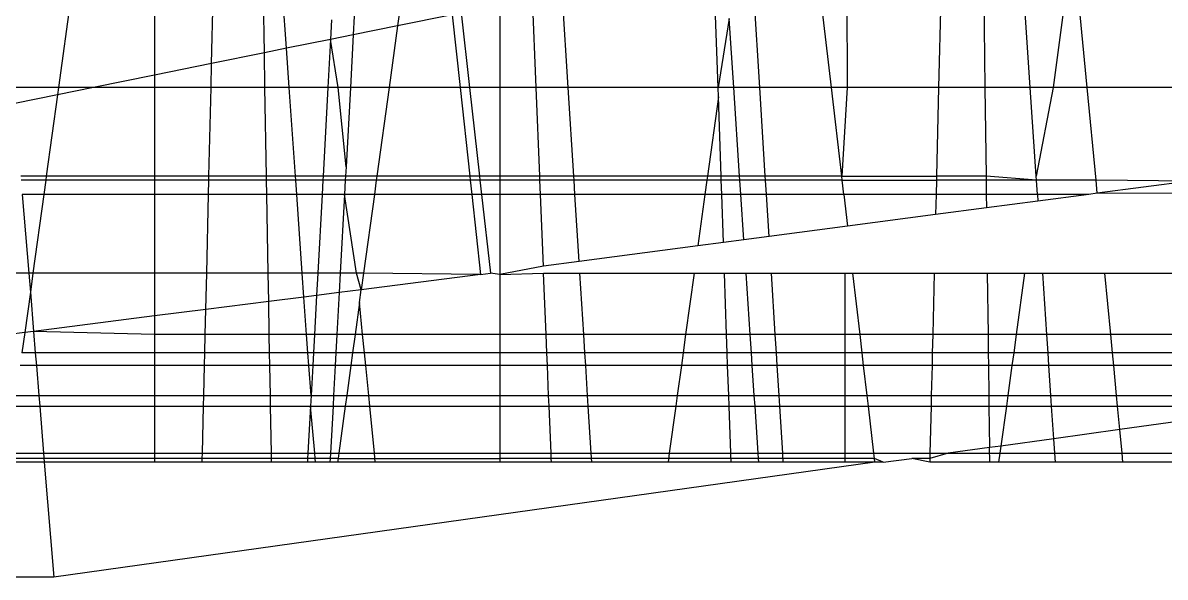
# Model space of a CAD drawing. Extents: x -24961 to 905641, y -154323 to 635957.
# Drawn here: x 437984.27 to 437991.99, y -143408.67 to -143404.93 of the extents above; entities that cross this region are included whole.
import ezdxf

# ---------------------------------------------------------------- set-up
doc = ezdxf.new("R2010")
doc.units = 0
doc.header["$LTSCALE"] = 1000
doc.header["$MEASUREMENT"] = 0

msp = doc.modelspace()

# ---------------------------------------------------------------- linework, layer by layer
for p, q in [((437984.5973, -143404.7378), (437984.5111, -143405.3642)), ((437985.1612, -143404.7378), (437985.1612, -143405.2805)), ((437985.5469, -143405.2021), (437985.5579, -143404.7378)), ((437985.9031, -143405.1298), (437985.8962, -143404.7378)), ((437986.0528, -143405.0994), (437986.0275, -143404.7378)), ((437986.5191, -143404.7378), (437986.5044, -143405.0077)), ((437986.8324, -143404.7378), (437986.8036, -143404.947)), ((437987.7402, -143405.3642), (437987.7145, -143404.7378)), ((437987.9578, -143405.3642), (437987.9184, -143404.7378)), ((437988.9706, -143405.3642), (437988.9489, -143404.7378)), ((437989.2527, -143405.3642), (437989.2132, -143404.7378)), ((437989.7371, -143405.3642), (437989.6642, -143404.7378)), ((437989.8408, -143404.7378), (437989.8429, -143405.3642)), ((437990.4771, -143404.7378), (437990.4622, -143405.3642)), ((437990.7672, -143404.7378), (437990.7751, -143405.3642)), ((437991.0822, -143405.3642), (437991.0403, -143404.7378)), ((437991.3193, -143404.7378), (437991.2358, -143405.3642)), ((437991.4669, -143405.3642), (437991.4072, -143404.7378)), ((437987.2328, -143404.8598), (437987.2898, -143405.3642)), ((437987.4945, -143404.8067), (437987.4945, -143405.3642)), ((437986.3574, -143404.9077), (437986.3502, -143405.039)), ((437987.1722, -143404.8721), (437986.8036, -143404.947)), ((437987.1722, -143404.8721), (437987.2263, -143405.3642)), ((437989.0455, -143404.8976), (437988.9706, -143405.3642)), ((437989.0767, -143405.3642), (437989.0455, -143404.8976)), ((437986.5044, -143405.0077), (437986.3502, -143405.039)), ((437986.5044, -143405.0077), (437986.4849, -143405.3642)), ((437986.8036, -143404.947), (437986.5044, -143405.0077)), ((437986.8036, -143404.947), (437986.7462, -143405.3642)), ((437986.3502, -143405.039), (437986.0528, -143405.0994)), ((437986.3502, -143405.039), (437986.3324, -143405.3642)), ((437986.4026, -143405.3642), (437986.3502, -143405.039)), ((437985.9031, -143405.1298), (437985.5469, -143405.2021)), ((437986.0528, -143405.0994), (437985.9031, -143405.1298)), ((437985.9072, -143405.3642), (437985.9031, -143405.1298)), ((437986.0714, -143405.3642), (437986.0528, -143405.0994)), ((437985.5469, -143405.2021), (437985.1612, -143405.2805)), ((437985.543, -143405.3642), (437985.5469, -143405.2021)), ((437985.1612, -143405.2805), (437984.7488, -143405.3642)), ((437985.1612, -143405.2805), (437985.1612, -143405.3642)), ((437984.5111, -143405.3642), (437984.2074, -143405.3642)), ((437984.5111, -143405.3642), (437984.5043, -143405.4138)), ((437984.7488, -143405.3642), (437984.5043, -143405.4138)), ((437984.7488, -143405.3642), (437984.5111, -143405.3642)), ((437985.1612, -143405.3642), (437984.7488, -143405.3642)), ((437985.1612, -143405.3642), (437985.1612, -143405.9635)), ((437985.543, -143405.3642), (437985.1612, -143405.3642)), ((437985.5288, -143405.9635), (437985.543, -143405.3642)), ((437985.9072, -143405.3642), (437985.543, -143405.3642)), ((437985.9178, -143405.9635), (437985.9072, -143405.3642)), ((437986.0714, -143405.3642), (437985.9072, -143405.3642)), ((437986.1134, -143405.9635), (437986.0714, -143405.3642)), ((437986.3324, -143405.3642), (437986.0714, -143405.3642)), ((437986.3324, -143405.3642), (437986.2997, -143405.9635)), ((437986.4026, -143405.3642), (437986.3324, -143405.3642)), ((437986.4556, -143405.9004), (437986.4026, -143405.3642)), ((437986.4849, -143405.3642), (437986.4026, -143405.3642)), ((437986.4849, -143405.3642), (437986.4556, -143405.9004)), ((437986.7462, -143405.3642), (437986.4849, -143405.3642)), ((437986.7462, -143405.3642), (437986.6638, -143405.9635)), ((437987.2263, -143405.3642), (437986.7462, -143405.3642)), ((437987.2263, -143405.3642), (437987.2922, -143405.9635)), ((437987.2898, -143405.3642), (437987.2263, -143405.3642)), ((437987.2898, -143405.3642), (437987.3575, -143405.9635)), ((437987.4945, -143405.3642), (437987.2898, -143405.3642)), ((437987.4945, -143405.3642), (437987.4945, -143405.9635)), ((437987.7402, -143405.3642), (437987.4945, -143405.3642)), ((437987.7648, -143405.9635), (437987.7402, -143405.3642)), ((437987.9578, -143405.3642), (437987.7402, -143405.3642)), ((437987.9956, -143405.9635), (437987.9578, -143405.3642)), ((437988.9706, -143405.3642), (437987.9578, -143405.3642)), ((437988.9728, -143405.4265), (437988.9706, -143405.3642)), ((437989.0767, -143405.3642), (437988.9706, -143405.3642)), ((437989.1168, -143405.9635), (437989.0767, -143405.3642)), ((437989.2527, -143405.3642), (437989.0767, -143405.3642)), ((437989.2904, -143405.9635), (437989.2527, -143405.3642)), ((437989.7371, -143405.3642), (437989.2527, -143405.3642)), ((437989.8067, -143405.9635), (437989.7371, -143405.3642)), ((437989.8429, -143405.3642), (437989.7371, -143405.3642)), ((437989.8429, -143405.3642), (437989.8067, -143405.9635)), ((437990.4622, -143405.3642), (437989.8429, -143405.3642)), ((437990.4622, -143405.3642), (437990.448, -143405.9635)), ((437990.7751, -143405.3642), (437990.4622, -143405.3642)), ((437990.7751, -143405.3642), (437990.7828, -143405.9635)), ((437991.0822, -143405.3642), (437990.7751, -143405.3642)), ((437991.1223, -143405.9635), (437991.0822, -143405.3642)), ((437991.2358, -143405.3642), (437991.0822, -143405.3642)), ((437991.2358, -143405.3642), (437991.1223, -143405.9635)), ((437991.4669, -143405.3642), (437991.2358, -143405.3642)), ((437992.1611, -143405.3642), (437991.4669, -143405.3642)), ((437991.5266, -143405.9906), (437991.4669, -143405.3642)), ((437984.5043, -143405.4138), (437984.2163, -143405.4723)), ((437984.5043, -143405.4138), (437984.4287, -143405.9635)), ((437988.9728, -143405.4265), (437988.8989, -143405.9635)), ((437988.9914, -143405.9635), (437988.9728, -143405.4265)), ((437986.4556, -143405.9004), (437986.4522, -143405.9635)), ((437984.4287, -143405.9635), (437984.2566, -143405.9635)), ((437984.425, -143405.9906), (437984.2588, -143405.9906)), ((437984.425, -143405.9906), (437984.4118, -143406.0861)), ((437984.4287, -143405.9635), (437984.425, -143405.9906)), ((437985.1612, -143405.9906), (437984.425, -143405.9906)), ((437985.1612, -143405.9635), (437984.4287, -143405.9635)), ((437985.1612, -143405.9635), (437985.1612, -143405.9906)), ((437985.5288, -143405.9635), (437985.1612, -143405.9635)), ((437985.1612, -143405.9906), (437985.1612, -143406.0861)), ((437985.5281, -143405.9906), (437985.1612, -143405.9906)), ((437985.5259, -143406.0861), (437985.5281, -143405.9906)), ((437985.5281, -143405.9906), (437985.5288, -143405.9635)), ((437985.9183, -143405.9906), (437985.5281, -143405.9906)), ((437985.9178, -143405.9635), (437985.5288, -143405.9635)), ((437985.9183, -143405.9906), (437985.9178, -143405.9635)), ((437986.1134, -143405.9635), (437985.9178, -143405.9635)), ((437985.92, -143406.0861), (437985.9183, -143405.9906)), ((437986.1153, -143405.9906), (437985.9183, -143405.9906)), ((437986.1153, -143405.9906), (437986.1134, -143405.9635)), ((437986.2997, -143405.9635), (437986.1134, -143405.9635)), ((437986.122, -143406.0861), (437986.1153, -143405.9906)), ((437986.2983, -143405.9906), (437986.1153, -143405.9906)), ((437986.2983, -143405.9906), (437986.293, -143406.0861)), ((437986.2997, -143405.9635), (437986.2983, -143405.9906)), ((437986.4507, -143405.9906), (437986.2983, -143405.9906)), ((437986.4522, -143405.9635), (437986.2997, -143405.9635)), ((437986.4507, -143405.9906), (437986.4455, -143406.0861)), ((437986.4522, -143405.9635), (437986.4507, -143405.9906)), ((437986.6601, -143405.9906), (437986.4507, -143405.9906)), ((437986.6638, -143405.9635), (437986.4522, -143405.9635)), ((437986.6601, -143405.9906), (437986.6469, -143406.0861)), ((437986.6638, -143405.9635), (437986.6601, -143405.9906)), ((437987.2952, -143405.9906), (437986.6601, -143405.9906)), ((437987.2922, -143405.9635), (437986.6638, -143405.9635)), ((437987.2922, -143405.9635), (437987.2952, -143405.9906)), ((437987.3575, -143405.9635), (437987.2922, -143405.9635)), ((437987.2952, -143405.9906), (437987.3057, -143406.0861)), ((437987.3606, -143405.9906), (437987.2952, -143405.9906)), ((437987.3575, -143405.9635), (437987.3606, -143405.9906)), ((437987.4945, -143405.9635), (437987.3575, -143405.9635)), ((437987.3606, -143405.9906), (437987.3714, -143406.0861)), ((437987.4945, -143405.9906), (437987.3606, -143405.9906)), ((437987.4945, -143405.9635), (437987.4945, -143405.9906)), ((437987.7648, -143405.9635), (437987.4945, -143405.9635)), ((437987.4945, -143405.9906), (437987.4945, -143406.0861)), ((437987.7659, -143405.9906), (437987.4945, -143405.9906)), ((437987.7659, -143405.9906), (437987.7648, -143405.9635)), ((437987.9956, -143405.9635), (437987.7648, -143405.9635)), ((437987.7698, -143406.0861), (437987.7659, -143405.9906)), ((437987.9973, -143405.9906), (437987.7659, -143405.9906)), ((437987.9973, -143405.9906), (437987.9956, -143405.9635)), ((437988.8989, -143405.9635), (437987.9956, -143405.9635)), ((437988.0033, -143406.0861), (437987.9973, -143405.9906)), ((437988.8952, -143405.9906), (437987.9973, -143405.9906)), ((437988.8952, -143405.9906), (437988.882, -143406.0861)), ((437988.8989, -143405.9635), (437988.8952, -143405.9906)), ((437988.9923, -143405.9906), (437988.8952, -143405.9906)), ((437988.9914, -143405.9635), (437988.8989, -143405.9635)), ((437988.9923, -143405.9906), (437988.9914, -143405.9635)), ((437989.1168, -143405.9635), (437988.9914, -143405.9635)), ((437988.9956, -143406.0861), (437988.9923, -143405.9906)), ((437989.1186, -143405.9906), (437988.9923, -143405.9906)), ((437989.1186, -143405.9906), (437989.1168, -143405.9635)), ((437989.2904, -143405.9635), (437989.1168, -143405.9635)), ((437989.125, -143406.0861), (437989.1186, -143405.9906)), ((437989.2921, -143405.9906), (437989.1186, -143405.9906)), ((437989.2921, -143405.9906), (437989.2904, -143405.9635)), ((437989.8067, -143405.9635), (437989.2904, -143405.9635)), ((437989.2981, -143406.0861), (437989.2921, -143405.9906)), ((437989.8099, -143405.9906), (437989.2921, -143405.9906)), ((437989.8099, -143405.9906), (437989.8067, -143405.9635)), ((437989.8067, -143405.9635), (437990.448, -143405.9635)), ((437989.821, -143406.0861), (437989.8099, -143405.9906)), ((437989.8099, -143405.9906), (437990.4473, -143405.9906)), ((437990.4473, -143405.9906), (437990.4451, -143406.0861)), ((437990.448, -143405.9635), (437990.4473, -143405.9906)), ((437990.7831, -143405.9906), (437990.4473, -143405.9906)), ((437990.7828, -143405.9635), (437990.448, -143405.9635)), ((437990.7828, -143405.9635), (437990.7831, -143405.9906)), ((437991.1241, -143405.9906), (437990.7828, -143405.9635)), ((437990.7831, -143405.9906), (437990.7843, -143406.0861)), ((437991.1241, -143405.9906), (437990.7831, -143405.9906)), ((437991.1241, -143405.9906), (437991.1223, -143405.9635)), ((437991.1305, -143406.0861), (437991.1241, -143405.9906)), ((437991.5266, -143405.9906), (437991.1241, -143405.9906)), ((437991.535, -143406.0787), (437991.5266, -143405.9906)), ((437992.1611, -143405.9963), (437991.5266, -143405.9906)), ((437992.1611, -143405.9963), (437991.535, -143406.0787)), ((437984.2666, -143406.0861), (437984.3103, -143406.6186)), ((437984.4118, -143406.0861), (437984.2666, -143406.0861)), ((437984.4118, -143406.0861), (437984.3386, -143406.6186)), ((437985.1612, -143406.0861), (437984.4118, -143406.0861)), ((437985.1612, -143406.0861), (437985.1612, -143406.6188)), ((437985.5259, -143406.0861), (437985.1612, -143406.0861)), ((437985.5132, -143406.6189), (437985.5259, -143406.0861)), ((437985.92, -143406.0861), (437985.5259, -143406.0861)), ((437985.9294, -143406.619), (437985.92, -143406.0861)), ((437986.122, -143406.0861), (437985.92, -143406.0861)), ((437986.1593, -143406.619), (437986.122, -143406.0861)), ((437986.293, -143406.0861), (437986.122, -143406.0861)), ((437986.293, -143406.0861), (437986.264, -143406.619)), ((437986.4455, -143406.0861), (437986.293, -143406.0861)), ((437986.4455, -143406.0861), (437986.4164, -143406.6191)), ((437986.5268, -143406.6191), (437986.4455, -143406.0861)), ((437986.6469, -143406.0861), (437986.4455, -143406.0861)), ((437986.6469, -143406.0861), (437986.5736, -143406.6191)), ((437987.3057, -143406.0861), (437986.6469, -143406.0861)), ((437987.3057, -143406.0861), (437987.3653, -143406.6279)), ((437987.3714, -143406.0861), (437987.3057, -143406.0861)), ((437987.3714, -143406.0861), (437987.4316, -143406.6193)), ((437987.4945, -143406.0861), (437987.3714, -143406.0861)), ((437987.4945, -143406.0861), (437987.4945, -143406.6279)), ((437987.7698, -143406.0861), (437987.4945, -143406.0861)), ((437987.7897, -143406.5721), (437987.7698, -143406.0861)), ((437988.0033, -143406.0861), (437987.7698, -143406.0861)), ((437988.0319, -143406.5402), (437988.0033, -143406.0861)), ((437988.882, -143406.0861), (437988.0033, -143406.0861)), ((437988.882, -143406.0861), (437988.8341, -143406.4346)), ((437988.9956, -143406.0861), (437988.882, -143406.0861)), ((437989.0069, -143406.4118), (437988.9956, -143406.0861)), ((437989.125, -143406.0861), (437988.9956, -143406.0861)), ((437989.1456, -143406.3935), (437989.125, -143406.0861)), ((437989.2981, -143406.0861), (437989.125, -143406.0861)), ((437989.3161, -143406.3711), (437989.2981, -143406.0861)), ((437989.821, -143406.0861), (437989.2981, -143406.0861)), ((437989.821, -143406.0861), (437989.846, -143406.3012)), ((437990.4451, -143406.0861), (437989.821, -143406.0861)), ((437990.4451, -143406.0861), (437990.4418, -143406.2228)), ((437990.7843, -143406.0861), (437990.4451, -143406.0861)), ((437990.7843, -143406.0861), (437990.7855, -143406.1775)), ((437991.1305, -143406.0861), (437990.7843, -143406.0861)), ((437991.1305, -143406.0861), (437991.1335, -143406.1316)), ((437991.4789, -143406.0861), (437991.1305, -143406.0861)), ((437991.4789, -143406.0861), (437991.1335, -143406.1316)), ((437991.535, -143406.0787), (437991.4789, -143406.0861)), ((437995.339, -143406.0861), (437991.535, -143406.0787)), ((437990.7855, -143406.1775), (437990.4418, -143406.2228)), ((437991.1335, -143406.1316), (437990.7855, -143406.1775)), ((437990.4418, -143406.2228), (437989.846, -143406.3012)), ((437989.846, -143406.3012), (437989.3161, -143406.3711)), ((437989.1456, -143406.3935), (437989.0069, -143406.4118)), ((437989.3161, -143406.3711), (437989.1456, -143406.3935)), ((437988.8341, -143406.4346), (437988.0319, -143406.5402)), ((437989.0069, -143406.4118), (437988.8341, -143406.4346)), ((437988.0319, -143406.5402), (437987.7897, -143406.5721)), ((437984.3103, -143406.6186), (437983.7877, -143406.6185)), ((437984.3103, -143406.6186), (437984.3209, -143406.7474)), ((437984.3386, -143406.6186), (437984.3103, -143406.6186)), ((437984.3386, -143406.6186), (437984.3209, -143406.7474)), ((437985.1612, -143406.6188), (437984.3386, -143406.6186)), ((437985.1612, -143406.6188), (437985.1612, -143406.9078)), ((437985.5132, -143406.6189), (437985.1612, -143406.6188)), ((437985.5074, -143406.8638), (437985.5132, -143406.6189)), ((437985.9294, -143406.619), (437985.5132, -143406.6189)), ((437985.9328, -143406.8098), (437985.9294, -143406.619)), ((437986.1593, -143406.619), (437985.9294, -143406.619)), ((437986.1706, -143406.7796), (437986.1593, -143406.619)), ((437986.264, -143406.619), (437986.1593, -143406.619)), ((437986.264, -143406.619), (437986.2558, -143406.7688)), ((437986.4164, -143406.6191), (437986.264, -143406.619)), ((437986.4164, -143406.6191), (437986.4093, -143406.7493)), ((437986.5268, -143406.6191), (437986.4164, -143406.6191)), ((437986.5583, -143406.7304), (437986.5268, -143406.6191)), ((437986.5736, -143406.6191), (437986.5268, -143406.6191)), ((437986.5736, -143406.6191), (437986.5583, -143406.7304)), ((437987.3653, -143406.6279), (437986.5583, -143406.7304)), ((437987.3653, -143406.6279), (437986.5736, -143406.6191)), ((437987.3653, -143406.6279), (437987.4316, -143406.6193)), ((437987.4945, -143406.6279), (437987.4316, -143406.6193)), ((437987.7897, -143406.5721), (437987.4945, -143406.6279)), ((437987.4945, -143406.6279), (437987.7917, -143406.6193)), ((437987.4945, -143406.6279), (437987.4945, -143407.0325)), ((437987.8086, -143407.0325), (437987.7917, -143406.6193)), ((437987.7917, -143406.6193), (437988.0369, -143406.6193)), ((437988.0629, -143407.0325), (437988.0369, -143406.6193)), ((437988.0369, -143406.6193), (437988.8087, -143406.6193)), ((437988.8087, -143406.6193), (437988.7518, -143407.0325)), ((437988.8087, -143406.6193), (437989.0141, -143406.6193)), ((437989.0284, -143407.0325), (437989.0141, -143406.6193)), ((437989.0141, -143406.6193), (437989.1607, -143406.6193)), ((437989.1884, -143407.0325), (437989.1607, -143406.6193)), ((437989.1607, -143406.6193), (437989.3317, -143406.6193)), ((437989.3577, -143407.0325), (437989.3317, -143406.6193)), ((437989.3317, -143406.6193), (437989.8278, -143406.6193)), ((437989.8278, -143406.6193), (437989.8278, -143407.0325)), ((437989.8278, -143406.6193), (437989.883, -143406.6193)), ((437989.931, -143407.0325), (437989.883, -143406.6193)), ((437989.883, -143406.6193), (437990.4324, -143406.6193)), ((437990.4324, -143406.6193), (437990.4226, -143407.0325)), ((437990.4324, -143406.6193), (437990.7911, -143406.6193)), ((437990.7911, -143406.6193), (437990.7964, -143407.0325)), ((437990.7911, -143406.6193), (437991.0438, -143406.6193)), ((437991.0438, -143406.6193), (437990.9869, -143407.0325)), ((437991.0438, -143406.6193), (437991.1661, -143406.6193)), ((437991.1938, -143407.0325), (437991.1661, -143406.6193)), ((437991.1661, -143406.6193), (437991.5865, -143406.6193)), ((437991.6259, -143407.0325), (437991.5865, -143406.6193)), ((437991.5865, -143406.6193), (437992.1611, -143406.6193)), ((437984.3209, -143406.7474), (437984.2835, -143407.0192)), ((437984.3209, -143406.7474), (437984.3425, -143407.0117)), ((437986.1706, -143406.7796), (437985.9328, -143406.8098)), ((437986.2558, -143406.7688), (437986.1706, -143406.7796)), ((437986.1883, -143407.0325), (437986.1706, -143406.7796)), ((437986.2558, -143406.7688), (437986.2414, -143407.0325)), ((437986.4093, -143406.7493), (437986.2558, -143406.7688)), ((437986.4093, -143406.7493), (437986.3938, -143407.0325)), ((437986.5583, -143406.7304), (437986.4093, -143406.7493)), ((437986.5464, -143406.817), (437986.5583, -143406.7304)), ((437985.5074, -143406.8638), (437985.1612, -143406.9078)), ((437985.5034, -143407.0325), (437985.5074, -143406.8638)), ((437985.9328, -143406.8098), (437985.5074, -143406.8638)), ((437985.9367, -143407.0325), (437985.9328, -143406.8098)), ((437986.5464, -143406.817), (437986.5167, -143407.0325)), ((437986.5677, -143407.0325), (437986.5464, -143406.817)), ((437985.1612, -143406.9078), (437984.3425, -143407.0117)), ((437985.1612, -143406.9078), (437985.1612, -143407.0325)), ((437984.2835, -143407.0192), (437984.1788, -143407.0325)), ((437984.2835, -143407.0192), (437984.2644, -143407.1578)), ((437984.3425, -143407.0117), (437984.2835, -143407.0192)), ((437984.3425, -143407.0117), (437984.3545, -143407.1578)), ((437985.1612, -143407.0325), (437984.3425, -143407.0117)), ((437985.1612, -143407.0325), (437985.1612, -143407.1578)), ((437985.5034, -143407.0325), (437985.1612, -143407.0325)), ((437985.5004, -143407.1578), (437985.5034, -143407.0325)), ((437985.9367, -143407.0325), (437985.5034, -143407.0325)), ((437985.9389, -143407.1578), (437985.9367, -143407.0325)), ((437986.1883, -143407.0325), (437985.9367, -143407.0325)), ((437986.1971, -143407.1578), (437986.1883, -143407.0325)), ((437986.2414, -143407.0325), (437986.1883, -143407.0325)), ((437986.2414, -143407.0325), (437986.2346, -143407.1578)), ((437986.3938, -143407.0325), (437986.2414, -143407.0325)), ((437986.3938, -143407.0325), (437986.387, -143407.1578)), ((437986.5167, -143407.0325), (437986.3938, -143407.0325)), ((437986.5167, -143407.0325), (437986.4995, -143407.1578)), ((437986.5677, -143407.0325), (437986.5167, -143407.0325)), ((437986.5801, -143407.1578), (437986.5677, -143407.0325)), ((437987.4945, -143407.0325), (437986.5677, -143407.0325)), ((437987.4945, -143407.0325), (437987.4945, -143407.1578)), ((437987.8086, -143407.0325), (437987.4945, -143407.0325)), ((437987.8138, -143407.1578), (437987.8086, -143407.0325)), ((437988.0629, -143407.0325), (437987.8086, -143407.0325)), ((437988.0708, -143407.1578), (437988.0629, -143407.0325)), ((437988.7518, -143407.0325), (437988.0629, -143407.0325)), ((437988.7518, -143407.0325), (437988.7346, -143407.1578)), ((437989.0284, -143407.0325), (437988.7518, -143407.0325)), ((437989.0328, -143407.1578), (437989.0284, -143407.0325)), ((437989.1884, -143407.0325), (437989.0284, -143407.0325)), ((437989.1967, -143407.1578), (437989.1884, -143407.0325)), ((437989.3577, -143407.0325), (437989.1884, -143407.0325)), ((437989.3656, -143407.1578), (437989.3577, -143407.0325)), ((437989.8278, -143407.0325), (437989.3577, -143407.0325)), ((437989.8278, -143407.0325), (437989.8278, -143407.1578)), ((437989.931, -143407.0325), (437989.8278, -143407.0325)), ((437989.9456, -143407.1578), (437989.931, -143407.0325)), ((437990.4226, -143407.0325), (437989.931, -143407.0325)), ((437990.4226, -143407.0325), (437990.4196, -143407.1578)), ((437990.7964, -143407.0325), (437990.4226, -143407.0325)), ((437990.7964, -143407.0325), (437990.798, -143407.1578)), ((437990.9869, -143407.0325), (437990.7964, -143407.0325)), ((437990.9869, -143407.0325), (437990.9697, -143407.1578)), ((437991.1938, -143407.0325), (437990.9869, -143407.0325)), ((437991.2022, -143407.1578), (437991.1938, -143407.0325)), ((437991.6259, -143407.0325), (437991.1938, -143407.0325)), ((437991.6378, -143407.1578), (437991.6259, -143407.0325)), ((437992.1611, -143407.0325), (437991.6259, -143407.0325)), ((437984.3545, -143407.1578), (437984.2644, -143407.1578)), ((437984.3545, -143407.1578), (437984.3615, -143407.2428)), ((437985.1612, -143407.1578), (437984.3545, -143407.1578)), ((437985.1612, -143407.1578), (437985.1612, -143407.2427)), ((437985.5004, -143407.1578), (437985.1612, -143407.1578)), ((437985.4984, -143407.2427), (437985.5004, -143407.1578)), ((437985.9389, -143407.1578), (437985.5004, -143407.1578)), ((437985.9404, -143407.2427), (437985.9389, -143407.1578)), ((437986.1971, -143407.1578), (437985.9389, -143407.1578)), ((437986.2031, -143407.2427), (437986.1971, -143407.1578)), ((437986.2346, -143407.1578), (437986.1971, -143407.1578)), ((437986.2346, -143407.1578), (437986.2299, -143407.2427)), ((437986.387, -143407.1578), (437986.2346, -143407.1578)), ((437986.387, -143407.1578), (437986.3824, -143407.2426)), ((437986.4995, -143407.1578), (437986.387, -143407.1578)), ((437986.4995, -143407.1578), (437986.4878, -143407.2426)), ((437986.5801, -143407.1578), (437986.4995, -143407.1578)), ((437986.5885, -143407.2426), (437986.5801, -143407.1578)), ((437987.4945, -143407.1578), (437986.5801, -143407.1578)), ((437987.4945, -143407.1578), (437987.4945, -143407.2426)), ((437987.8138, -143407.1578), (437987.4945, -143407.1578)), ((437987.8172, -143407.2425), (437987.8138, -143407.1578)), ((437988.0708, -143407.1578), (437987.8138, -143407.1578)), ((437988.0761, -143407.2425), (437988.0708, -143407.1578)), ((437988.7346, -143407.1578), (437988.0708, -143407.1578)), ((437988.7346, -143407.1578), (437988.7229, -143407.2425)), ((437989.0328, -143407.1578), (437988.7346, -143407.1578)), ((437989.0357, -143407.2424), (437989.0328, -143407.1578)), ((437989.1967, -143407.1578), (437989.0328, -143407.1578)), ((437989.2024, -143407.2424), (437989.1967, -143407.1578)), ((437989.3656, -143407.1578), (437989.1967, -143407.1578)), ((437989.371, -143407.2424), (437989.3656, -143407.1578)), ((437989.8278, -143407.1578), (437989.3656, -143407.1578)), ((437989.8278, -143407.1578), (437989.8278, -143407.2424)), ((437989.9456, -143407.1578), (437989.8278, -143407.1578)), ((437989.9554, -143407.2424), (437989.9456, -143407.1578)), ((437990.4196, -143407.1578), (437989.9456, -143407.1578)), ((437990.4196, -143407.1578), (437990.4176, -143407.2423)), ((437990.798, -143407.1578), (437990.4196, -143407.1578)), ((437990.798, -143407.1578), (437990.799, -143407.2423)), ((437990.9697, -143407.1578), (437990.798, -143407.1578)), ((437990.9697, -143407.1578), (437990.9581, -143407.2423)), ((437991.2022, -143407.1578), (437990.9697, -143407.1578)), ((437991.2078, -143407.2423), (437991.2022, -143407.1578)), ((437991.6378, -143407.1578), (437991.2022, -143407.1578)), ((437991.6459, -143407.2422), (437991.6378, -143407.1578)), ((437992.1611, -143407.1578), (437991.6378, -143407.1578)), ((437984.3615, -143407.2428), (437984.2527, -143407.2428)), ((437985.1612, -143407.2427), (437984.3615, -143407.2428)), ((437984.3615, -143407.2428), (437984.378, -143407.4443)), ((437985.1612, -143407.2427), (437985.1612, -143407.4443)), ((437985.4984, -143407.2427), (437985.1612, -143407.2427)), ((437985.4936, -143407.4443), (437985.4984, -143407.2427)), ((437985.9404, -143407.2427), (437985.4984, -143407.2427)), ((437985.944, -143407.4443), (437985.9404, -143407.2427)), ((437986.2031, -143407.2427), (437985.9404, -143407.2427)), ((437986.2189, -143407.4443), (437986.2031, -143407.2427)), ((437986.2299, -143407.2427), (437986.2031, -143407.2427)), ((437986.2299, -143407.2427), (437986.2189, -143407.4443)), ((437986.3824, -143407.2426), (437986.2299, -143407.2427)), ((437986.3824, -143407.2426), (437986.3714, -143407.4443)), ((437986.4878, -143407.2426), (437986.3824, -143407.2426)), ((437986.4878, -143407.2426), (437986.4601, -143407.4443)), ((437986.5885, -143407.2426), (437986.4878, -143407.2426)), ((437986.6085, -143407.4443), (437986.5885, -143407.2426)), ((437987.4945, -143407.2426), (437986.5885, -143407.2426)), ((437987.8172, -143407.2425), (437987.4945, -143407.2426)), ((437987.4945, -143407.2426), (437987.4945, -143407.4443)), ((437987.8255, -143407.4443), (437987.8172, -143407.2425)), ((437988.0761, -143407.2425), (437987.8172, -143407.2425)), ((437988.0888, -143407.4443), (437988.0761, -143407.2425)), ((437988.7229, -143407.2425), (437988.0761, -143407.2425)), ((437988.7229, -143407.2425), (437988.6952, -143407.4443)), ((437989.0357, -143407.2424), (437988.7229, -143407.2425)), ((437989.0427, -143407.4443), (437989.0357, -143407.2424)), ((437989.2024, -143407.2424), (437989.0357, -143407.2424)), ((437989.2159, -143407.4443), (437989.2024, -143407.2424)), ((437989.371, -143407.2424), (437989.2024, -143407.2424)), ((437989.3837, -143407.4443), (437989.371, -143407.2424)), ((437989.8278, -143407.2424), (437989.371, -143407.2424)), ((437989.8278, -143407.2424), (437989.8278, -143407.4443)), ((437989.9554, -143407.2424), (437989.8278, -143407.2424)), ((437990.4176, -143407.2423), (437989.9554, -143407.2424)), ((437989.9789, -143407.4443), (437989.9554, -143407.2424)), ((437990.4176, -143407.2423), (437990.4128, -143407.4443)), ((437990.799, -143407.2423), (437990.4176, -143407.2423)), ((437990.799, -143407.2423), (437990.8016, -143407.4443)), ((437990.9581, -143407.2423), (437990.799, -143407.2423)), ((437990.9581, -143407.2423), (437990.9303, -143407.4443)), ((437991.2078, -143407.2423), (437990.9581, -143407.2423)), ((437991.6459, -143407.2422), (437991.2078, -143407.2423)), ((437991.2213, -143407.4443), (437991.2078, -143407.2423)), ((437991.6651, -143407.4443), (437991.6459, -143407.2422)), ((437992.1611, -143407.2422), (437991.6459, -143407.2422)), ((437984.225, -143407.4443), (437984.378, -143407.4443)), ((437984.378, -143407.4443), (437984.384, -143407.5173)), ((437984.378, -143407.4443), (437985.1612, -143407.4443)), ((437985.1612, -143407.4443), (437985.1612, -143407.5173)), ((437985.1612, -143407.4443), (437985.4936, -143407.4443)), ((437985.4919, -143407.5173), (437985.4936, -143407.4443)), ((437985.4936, -143407.4443), (437985.944, -143407.4443)), ((437985.9453, -143407.5173), (437985.944, -143407.4443)), ((437985.944, -143407.4443), (437986.2189, -143407.4443)), ((437986.2189, -143407.4443), (437986.2149, -143407.5173)), ((437986.2189, -143407.4443), (437986.3714, -143407.4443)), ((437986.3714, -143407.4443), (437986.3674, -143407.5173)), ((437986.3714, -143407.4443), (437986.4601, -143407.4443)), ((437986.4601, -143407.4443), (437986.45, -143407.5173)), ((437986.4601, -143407.4443), (437986.6085, -143407.4443)), ((437986.6157, -143407.5173), (437986.6085, -143407.4443)), ((437986.6085, -143407.4443), (437987.4945, -143407.4443)), ((437987.4945, -143407.4443), (437987.4945, -143407.5173)), ((437987.4945, -143407.4443), (437987.8255, -143407.4443)), ((437987.8285, -143407.5173), (437987.8255, -143407.4443)), ((437987.8255, -143407.4443), (437988.0888, -143407.4443)), ((437988.0934, -143407.5173), (437988.0888, -143407.4443)), ((437988.0888, -143407.4443), (437988.6952, -143407.4443)), ((437988.6952, -143407.4443), (437988.6851, -143407.5173)), ((437988.6952, -143407.4443), (437989.0427, -143407.4443)), ((437989.0452, -143407.5173), (437989.0427, -143407.4443)), ((437989.0427, -143407.4443), (437989.2159, -143407.4443)), ((437989.2208, -143407.5173), (437989.2159, -143407.4443)), ((437989.2159, -143407.4443), (437989.3837, -143407.4443)), ((437989.3883, -143407.5173), (437989.3837, -143407.4443)), ((437989.3837, -143407.4443), (437989.8278, -143407.4443)), ((437989.8278, -143407.4443), (437989.8278, -143407.5173)), ((437989.8278, -143407.4443), (437989.9789, -143407.4443)), ((437989.9874, -143407.5173), (437989.9789, -143407.4443)), ((437989.9789, -143407.4443), (437990.4128, -143407.4443)), ((437990.4128, -143407.4443), (437990.411, -143407.5173)), ((437990.4128, -143407.4443), (437990.8016, -143407.4443)), ((437990.8016, -143407.4443), (437990.8025, -143407.5173)), ((437990.8016, -143407.4443), (437990.9303, -143407.4443)), ((437990.9303, -143407.4443), (437990.9202, -143407.5173)), ((437990.9303, -143407.4443), (437991.2213, -143407.4443)), ((437991.2262, -143407.5173), (437991.2213, -143407.4443)), ((437991.2213, -143407.4443), (437991.6651, -143407.4443)), ((437991.6721, -143407.5173), (437991.6651, -143407.4443)), ((437991.6651, -143407.4443), (437992.1611, -143407.4443)), ((437984.2149, -143407.5173), (437984.384, -143407.5173)), ((437984.384, -143407.5173), (437984.4101, -143407.8356)), ((437984.384, -143407.5173), (437985.1612, -143407.5173)), ((437985.1612, -143407.5173), (437985.1612, -143407.8356)), ((437985.1612, -143407.5173), (437985.4919, -143407.5173)), ((437985.4843, -143407.8356), (437985.4919, -143407.5173)), ((437985.4919, -143407.5173), (437985.9453, -143407.5173)), ((437985.9509, -143407.8356), (437985.9453, -143407.5173)), ((437985.9453, -143407.5173), (437986.2149, -143407.5173)), ((437986.2149, -143407.5173), (437986.1976, -143407.8356)), ((437986.2446, -143407.8356), (437986.2149, -143407.5173)), ((437986.2149, -143407.5173), (437986.3674, -143407.5173)), ((437986.3674, -143407.5173), (437986.35, -143407.8356)), ((437986.3674, -143407.5173), (437986.45, -143407.5173)), ((437986.45, -143407.5173), (437986.4062, -143407.8356)), ((437986.45, -143407.5173), (437986.6157, -143407.5173)), ((437986.6472, -143407.8356), (437986.6157, -143407.5173)), ((437986.6157, -143407.5173), (437987.4945, -143407.5173)), ((437987.4945, -143407.5173), (437987.4945, -143407.8356)), ((437987.4945, -143407.5173), (437987.8285, -143407.5173)), ((437987.8416, -143407.8356), (437987.8285, -143407.5173)), ((437987.8285, -143407.5173), (437988.0934, -143407.5173)), ((437988.1135, -143407.8356), (437988.0934, -143407.5173)), ((437988.0934, -143407.5173), (437988.6851, -143407.5173)), ((437988.6851, -143407.5173), (437988.6413, -143407.8356)), ((437988.6851, -143407.5173), (437989.0452, -143407.5173)), ((437989.0563, -143407.8356), (437989.0452, -143407.5173)), ((437989.0452, -143407.5173), (437989.2208, -143407.5173)), ((437989.2421, -143407.8356), (437989.2208, -143407.5173)), ((437989.2208, -143407.5173), (437989.3883, -143407.5173)), ((437989.4083, -143407.8356), (437989.3883, -143407.5173)), ((437989.3883, -143407.5173), (437989.8278, -143407.5173)), ((437989.8278, -143407.5173), (437989.8278, -143407.8356)), ((437989.8278, -143407.5173), (437989.9874, -143407.5173)), ((437990.0244, -143407.8356), (437989.9874, -143407.5173)), ((437989.9874, -143407.5173), (437990.411, -143407.5173)), ((437990.411, -143407.5173), (437990.4035, -143407.8356)), ((437990.411, -143407.5173), (437990.8025, -143407.5173)), ((437990.8025, -143407.5173), (437990.8061, -143407.797)), ((437990.8025, -143407.5173), (437990.9202, -143407.5173)), ((437990.9202, -143407.5173), (437990.8832, -143407.7863)), ((437990.9202, -143407.5173), (437991.2262, -143407.5173)), ((437991.2409, -143407.7368), (437991.2262, -143407.5173)), ((437991.2262, -143407.5173), (437991.6721, -143407.5173)), ((437991.6871, -143407.6751), (437991.6721, -143407.5173)), ((437991.6721, -143407.5173), (437992.1611, -143407.5173)), ((437992.1611, -143407.6096), (437991.6871, -143407.6751)), ((437991.6871, -143407.6751), (437991.2409, -143407.7368)), ((437991.7024, -143407.8356), (437991.6871, -143407.6751)), ((437990.8061, -143407.797), (437990.5271, -143407.8356)), ((437990.8832, -143407.7863), (437990.8061, -143407.797)), ((437990.8074, -143407.8965), (437990.8061, -143407.797)), ((437990.8832, -143407.7863), (437990.8764, -143407.8356)), ((437991.2409, -143407.7368), (437990.8832, -143407.7863)), ((437991.2475, -143407.8356), (437991.2409, -143407.7368)), ((437985.4835, -143407.8698), (437982.8279, -143407.8698)), ((437984.1712, -143407.8356), (437984.4101, -143407.8356)), ((437984.4101, -143407.8356), (437984.4151, -143407.8965)), ((437984.4101, -143407.8356), (437985.1612, -143407.8356)), ((437985.1612, -143407.8356), (437985.1612, -143407.8965)), ((437985.1612, -143407.8356), (437985.4843, -143407.8356)), ((437985.4828, -143407.8965), (437985.4835, -143407.8698)), ((437985.4835, -143407.8698), (437985.4843, -143407.8356)), ((437985.9515, -143407.8698), (437985.4835, -143407.8698)), ((437985.4843, -143407.8356), (437985.9509, -143407.8356)), ((437985.9515, -143407.8698), (437985.9509, -143407.8356)), ((437985.9509, -143407.8356), (437986.1976, -143407.8356)), ((437985.952, -143407.8965), (437985.9515, -143407.8698)), ((437986.1957, -143407.8698), (437985.9515, -143407.8698)), ((437986.1957, -143407.8698), (437986.1942, -143407.8965)), ((437986.1976, -143407.8356), (437986.1957, -143407.8698)), ((437986.247, -143407.8698), (437986.1957, -143407.8698)), ((437986.1976, -143407.8356), (437986.2446, -143407.8356)), ((437986.247, -143407.8698), (437986.2446, -143407.8356)), ((437986.2446, -143407.8356), (437986.35, -143407.8356)), ((437986.2489, -143407.8965), (437986.247, -143407.8698)), ((437986.3481, -143407.8698), (437986.247, -143407.8698)), ((437986.3481, -143407.8698), (437986.3467, -143407.8965)), ((437986.35, -143407.8356), (437986.3481, -143407.8698)), ((437986.4015, -143407.8698), (437986.3481, -143407.8698)), ((437986.35, -143407.8356), (437986.4062, -143407.8356)), ((437986.4015, -143407.8698), (437986.3979, -143407.8965)), ((437986.4062, -143407.8356), (437986.4015, -143407.8698)), ((437986.4015, -143407.8698), (437987.4945, -143407.8698)), ((437986.4062, -143407.8356), (437986.6472, -143407.8356)), ((437986.6532, -143407.8965), (437986.6472, -143407.8356)), ((437986.6472, -143407.8356), (437987.4945, -143407.8356)), ((437987.4945, -143407.8356), (437987.4945, -143407.8698)), ((437987.4945, -143407.8356), (437987.8416, -143407.8356)), ((437987.4945, -143407.8698), (437987.4945, -143407.8965)), ((437987.843, -143407.8698), (437987.4945, -143407.8698)), ((437987.843, -143407.8698), (437987.8416, -143407.8356)), ((437987.8416, -143407.8356), (437988.1135, -143407.8356)), ((437987.8441, -143407.8965), (437987.843, -143407.8698)), ((437989.2444, -143407.8698), (437987.843, -143407.8698)), ((437988.1173, -143407.8965), (437988.1135, -143407.8356)), ((437988.1135, -143407.8356), (437988.6413, -143407.8356)), ((437988.6413, -143407.8356), (437988.633, -143407.8965)), ((437988.6413, -143407.8356), (437989.0563, -143407.8356)), ((437989.0584, -143407.8965), (437989.0563, -143407.8356)), ((437989.0563, -143407.8356), (437989.2421, -143407.8356)), ((437989.2444, -143407.8698), (437989.2421, -143407.8356)), ((437989.2421, -143407.8356), (437989.4083, -143407.8356)), ((437989.2462, -143407.8965), (437989.2444, -143407.8698)), ((437990.0284, -143407.8698), (437989.2444, -143407.8698)), ((437989.4122, -143407.8965), (437989.4083, -143407.8356)), ((437989.4083, -143407.8356), (437989.8278, -143407.8356)), ((437989.8278, -143407.8356), (437989.8278, -143407.8965)), ((437989.8278, -143407.8356), (437990.0244, -143407.8356)), ((437990.0284, -143407.8698), (437990.0244, -143407.8356)), ((437990.0244, -143407.8356), (437990.4035, -143407.8356)), ((437990.0315, -143407.8965), (437990.0284, -143407.8698)), ((437990.0872, -143407.8965), (437990.0284, -143407.8698)), ((437990.0872, -143407.8965), (437990.28, -143407.8698)), ((437990.4027, -143407.8698), (437990.28, -143407.8698)), ((437990.402, -143407.8965), (437990.28, -143407.8698)), ((437990.4027, -143407.8698), (437990.402, -143407.8965)), ((437990.4035, -143407.8356), (437990.4027, -143407.8698)), ((437990.5271, -143407.8356), (437990.4027, -143407.8698)), ((437990.4035, -143407.8356), (437990.5271, -143407.8356)), ((437990.5271, -143407.8356), (437990.8764, -143407.8356)), ((437990.8764, -143407.8356), (437990.8681, -143407.8965)), ((437990.8764, -143407.8356), (437991.2475, -143407.8356)), ((437991.2475, -143407.8356), (437991.7024, -143407.8356)), ((437991.2516, -143407.8965), (437991.2475, -143407.8356)), ((437991.7082, -143407.8965), (437991.7024, -143407.8356)), ((437991.7024, -143407.8356), (437992.1611, -143407.8356)), ((437984.4151, -143407.8965), (437984.1628, -143407.8965)), ((437984.4151, -143407.8965), (437984.4787, -143408.6723)), ((437985.1612, -143407.8965), (437984.4151, -143407.8965)), ((437990.0315, -143407.8965), (437984.4787, -143408.6723)), ((437985.4828, -143407.8965), (437985.1612, -143407.8965)), ((437985.952, -143407.8965), (437985.4828, -143407.8965)), ((437986.1942, -143407.8965), (437985.952, -143407.8965)), ((437986.2489, -143407.8965), (437986.1942, -143407.8965)), ((437986.3467, -143407.8965), (437986.2489, -143407.8965)), ((437986.3979, -143407.8965), (437986.3467, -143407.8965)), ((437986.6532, -143407.8965), (437986.3979, -143407.8965)), ((437987.4945, -143407.8965), (437986.6532, -143407.8965)), ((437987.8441, -143407.8965), (437987.4945, -143407.8965)), ((437988.1173, -143407.8965), (437987.8441, -143407.8965)), ((437988.633, -143407.8965), (437988.1173, -143407.8965)), ((437989.0584, -143407.8965), (437988.633, -143407.8965)), ((437989.2462, -143407.8965), (437989.0584, -143407.8965)), ((437989.4122, -143407.8965), (437989.2462, -143407.8965)), ((437989.8278, -143407.8965), (437989.4122, -143407.8965)), ((437990.0315, -143407.8965), (437989.8278, -143407.8965)), ((437990.0872, -143407.8965), (437990.0315, -143407.8965)), ((437990.8074, -143407.8965), (437990.402, -143407.8965)), ((437990.8681, -143407.8965), (437990.8074, -143407.8965)), ((437991.2516, -143407.8965), (437990.8681, -143407.8965)), ((437991.7082, -143407.8965), (437991.2516, -143407.8965)), ((437992.1611, -143407.8965), (437991.7082, -143407.8965)), ((437984.4787, -143408.6723), (437983.8819, -143408.6723))]:
    msp.add_line(p, q)

doc.saveas('drawing.dxf')
